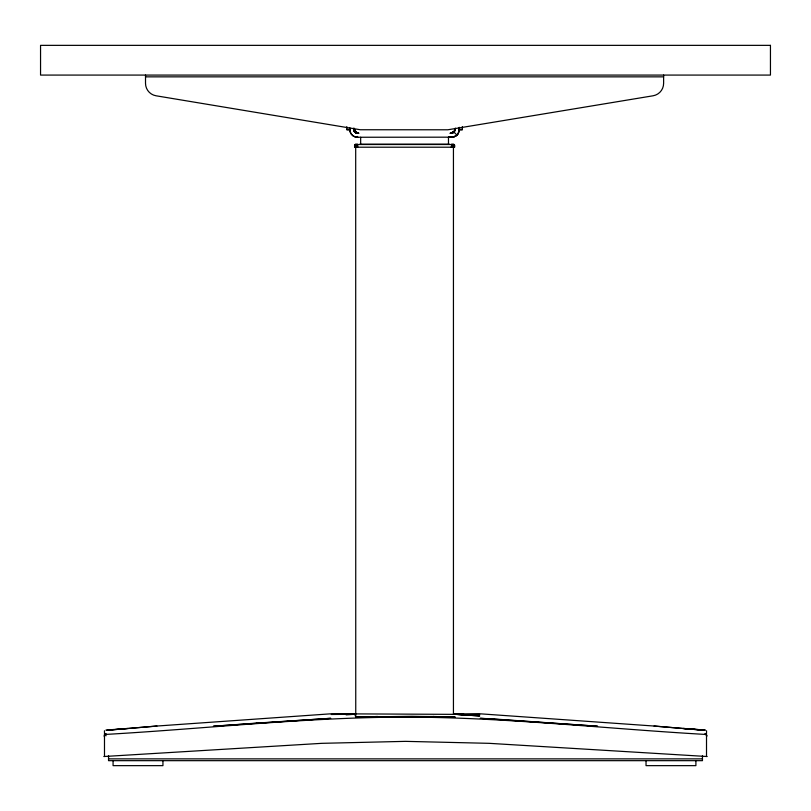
<?xml version="1.0" encoding="UTF-8"?>
<svg xmlns="http://www.w3.org/2000/svg" width="811" height="811" viewBox="0 0 811 811"><rect width="100%" height="100%" fill="white"/><g stroke="black" fill="none" stroke-linecap="round" stroke-linejoin="round"><path stroke-width="1.22" d="M706.513 756.491L706.513 735.871L705.935 734.431L705.094 734.411C605.229 728.694 505.608 717.309 405.5 717.086C305.392 717.309 205.771 728.694 105.906 734.411L104.528 734.401L104.437 730.752M356.009 147.207L356.009 145.21L355.765 147.207M454.18 145.21L454.15 147.207L453.988 145.21L453.562 147.207L453.369 144.51M452.984 132.183L451.352 133.268L454.17 132.365L455.265 130.378L455.316 128.26M453.319 145.21L453.268 147.207L453.248 145.21L454.565 145.21L454.565 147.207L354.569 147.207L354.863 144.51L454.272 144.51L454.565 145.21M357.022 147.207L357.093 145.21M452.224 147.207L452.285 145.21M349.845 127.824C349.085 132.416 352.41 137.262 357.306 137.252L452.923 137.171L456.998 135.173L459.188 131.058L459.29 127.935M453.978 145.21L453.886 147.207L453.694 145.21M354.681 147.207L354.792 145.21M354.731 145.21L354.61 147.207L354.569 145.21L357.55 145.21L357.58 147.207L357.55 144.51M459.188 131.058L459.29 127.307M355.096 147.207L355.269 145.21M355.441 145.21L355.218 147.207L355.765 144.51M355.512 145.21L355.664 144.51M451.94 145.21L451.342 147.207L451.585 145.21L452.822 145.21M104.487 756.491L104.487 735.871L105.065 734.431M452.599 133.186L451.828 133.268L453.704 131.818L455.164 128.3L455.265 130.378M451.828 137.252C455.823 137.312 459.35 133.785 459.29 129.79L462.331 129.79L462.331 126.668M448.818 137.211L451.839 136.826L449.324 136.775M457.962 134.048L456.998 135.173L453.704 131.818L450.186 133.268L453.704 131.818M104.528 734.401L105.856 733.823L104.437 734.482L105.856 733.823L106.008 735.851M451.828 133.268L454.17 132.365M452.923 137.171L455.944 136.015M479.767 714.481L331.233 713.781L156.939 726.038L107.062 730.265L156.939 726.038M103.859 735.922L104.487 735.871M105.856 730.093L127.489 728.46M346.125 714.876L354.812 714.248L355.755 717.086L433.743 716.508M705.935 734.431L707.141 735.922L706.513 735.871M103.859 756.521L321.815 743.332L405.5 741.355L489.185 743.332L707.141 756.521M375.534 716.539L377.744 716.498M455.346 714.248L479.767 715.961L454.322 714.248L479.767 713.781L654.061 726.038L703.938 730.265L654.061 726.038M346.125 714.339L354.812 714.248L331.233 714.481M706.209 734.401L705.144 733.823L706.563 734.482L705.094 734.411L705.144 733.823L706.472 734.401L706.563 730.752M145.514 76.852L663.621 76.852M355.563 144.216L357.55 144.216M359.79 144.226L449.345 144.196M451.585 144.216L453.572 144.216M108.532 758.873L702.468 758.873M449.051 137.1L451.575 137.13M454.322 714.248L464.014 714.349M449.335 136.795L451.839 136.826M104.791 734.401L105.906 734.411M433.256 716.498L455.245 717.086L412.008 716.306L355.755 717.086L355.694 147.207M455.245 714.319L463.831 714.896M357.306 137.252C353.343 137.252 349.774 133.785 349.845 129.79L346.804 129.79L346.804 126.668M354.823 130.581L353.87 130.378L353.819 128.3M355.877 132.963L357.154 133.268M355.674 132.872L358.949 133.268L355.431 131.818L353.971 128.3L354.032 130.976L355.674 132.872L353.971 128.3L356.789 133.237L355.431 131.818M357.296 133.075L353.758 130.216M355.208 132.568L353.92 130.632M353.86 130.865L354.498 131.919M454.241 145.21L454.515 147.207L454.464 145.21M357.205 145.21L357.225 147.207M702.468 755.639L702.468 760.667L108.532 760.667L108.532 755.639M695.899 760.667L695.899 765.645L646.032 765.645L646.032 760.667M663.621 75.068L663.621 83.32A12.641 12.641 0 0 1 653.058 95.789L447.804 129.79L360.297 129.75L156.077 95.789A12.641 12.641 0 0 1 145.514 83.32L145.514 75.068M453.44 147.207L453.44 714.248M451.585 144.51L451.585 147.207M448.473 137.252L448.473 144.196M360.662 137.252L360.662 144.226M162.94 760.667L162.94 765.645L113.074 765.645L113.074 760.667M357.803 133.318A3.964 1.338 70 0 1 357.327 133.227M357.783 137.252A7.684 1.328 80.4 0 1 357.327 137.079M357.763 137.12A7.684 1.267 77.9 0 1 357.245 136.42M256.398 723.128L213.425 726.23L330.736 718.313L256.398 723.128M462.331 129.507L459.29 129.507L462.331 129.507M770.45 45.355L40.55 45.355L40.55 75.078L770.45 75.078L770.45 45.355M349.845 129.496L346.804 129.507L349.845 129.507M494.416 719.012L480.264 718.313L597.575 726.23L494.416 719.012M705.144 730.093L683.511 728.46L705.144 730.093"/></g></svg>
